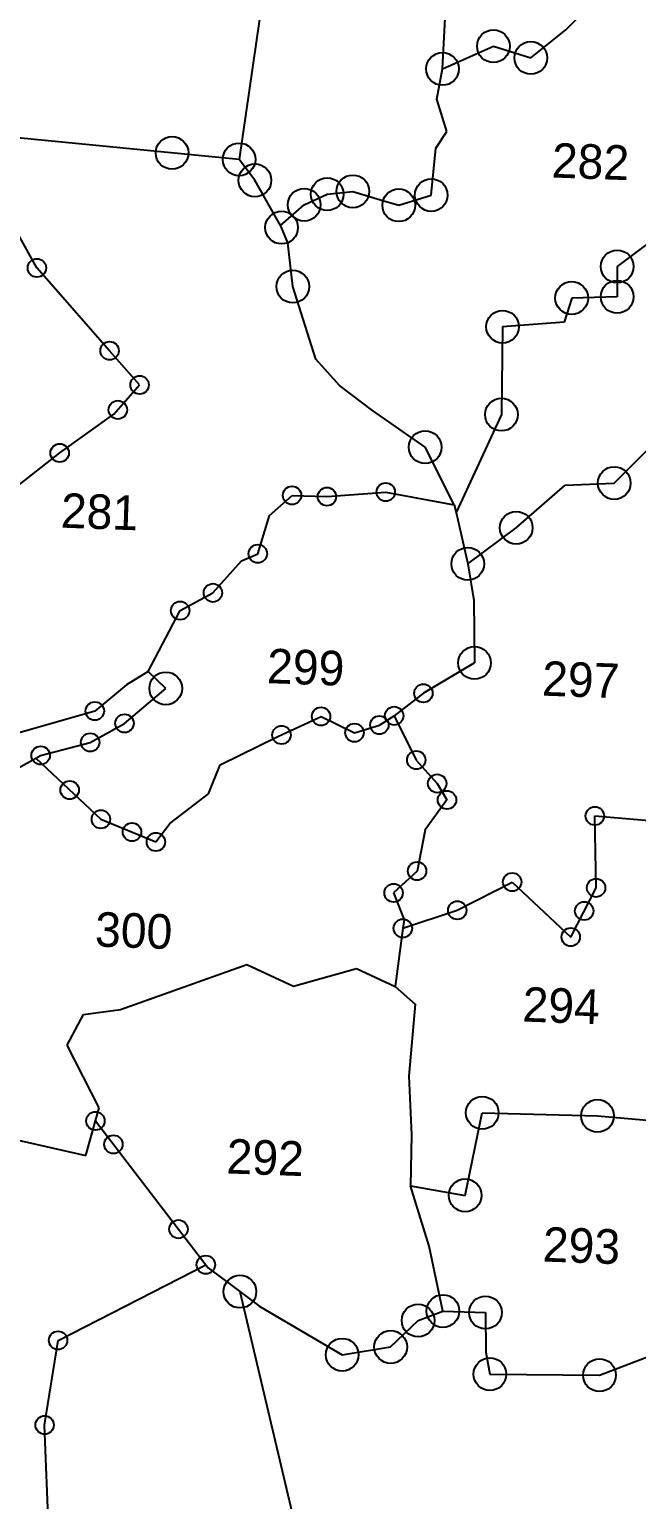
# Model space of a CAD drawing. Header units: metres. Extents: x 287345 to 291891, y 1993918 to 1999987.
# Drawn here: x 289968 to 290223, y 1998551 to 1999167 of the extents above; entities that cross this region are included whole.
import ezdxf
from ezdxf.enums import TextEntityAlignment as Align

# ---------------------------------------------------------------- set-up
doc = ezdxf.new("R2010")
doc.units = ezdxf.units.M
doc.header["$MEASUREMENT"] = 0
for name, color, linetype in [('POLY_PARCEL', 6, 'Continuous'), ('POLY_ROAD', 30, 'Continuous'), ('TEXT_PARCEL', 7, 'Continuous')]:
    doc.layers.add(name, color=color, linetype=linetype)
doc.styles.add('TEXT_MAP', font='')
doc.styles.get('TEXT_MAP').set_extended_font_data('Kruti Dev 050')

msp = doc.modelspace()

# ---------------------------------------------------------------- linework, layer by layer
for centre, radius in [((290162.69, 1999159.6), 6.85), ((290178.36, 1999154.69), 6.85), ((290141.37, 1999150.07), 6.85), ((290028.11, 1999114.92), 6.85), ((290056.19, 1999112.2), 6.85), ((290062.83, 1999103.44), 6.85), ((290083.46, 1999093.21), 6.85), ((290093.11, 1999097.62), 6.85), ((290103.85, 1999098.82), 6.85), ((290123.04, 1999093), 6.85), ((290136.66, 1999097.26), 6.85), ((290074.01, 1999083.65), 6.85), ((289971.52, 1999066.79), 3.85), ((290214.55, 1999067.34), 6.85), ((290078.68, 1999058.95), 6.85), ((290195.48, 1999054.17), 6.85), ((290214.5, 1999054.68), 6.85), ((290166.54, 1999042.13), 6.85), ((290001.97, 1999032.08), 3.85), ((290014.53, 1999017.79), 3.85), ((290005.41, 1999007.35), 3.85), ((290166.03, 1999005.35), 6.85), ((290134.11, 1998991.7), 6.85), ((289981.05, 1998989.29), 3.85), ((290213.32, 1998976.7), 6.85), ((290117.6, 1998972.89), 3.85), ((290078.36, 1998971.51), 3.85), ((290092.99, 1998971), 3.85), ((290172.27, 1998957.98), 6.85), ((290064.03, 1998947.09), 3.85), ((290151.94, 1998942.87), 6.85), ((290045.24, 1998930.74), 3.85), ((290031.51, 1998923.31), 3.85), ((290154.79, 1998901.39), 6.85), ((290025.47, 1998890.73), 6.85), ((290133.36, 1998888.7), 3.85), ((289995.77, 1998881.22), 3.85), ((290008.21, 1998876.08), 3.85), ((290090.51, 1998878.98), 3.85), ((290114.93, 1998875.35), 3.85), ((290121.14, 1998879.24), 3.85), ((289993.83, 1998868.08), 3.85), ((290073.96, 1998871.25), 3.85), ((290104.52, 1998872.15), 3.85), ((289973.09, 1998862.65), 3.85), ((290130.39, 1998860.71), 3.85), ((290139.15, 1998850.9), 3.85), ((289985.24, 1998848.17), 3.85), ((290143.26, 1998844.03), 3.85), ((290205.18, 1998837.31), 3.85), ((289998.32, 1998835.94), 3.85), ((290011.34, 1998830.56), 3.85), ((290021.34, 1998826.42), 3.85), ((290130.73, 1998814.25), 3.85), ((290170.55, 1998809.65), 3.85), ((290205.7, 1998807.22), 3.85), ((290120.9, 1998805.1), 3.85), ((290147.56, 1998797.8), 3.85), ((290200.71, 1998797.55), 3.85), ((290124.77, 1998790.26), 3.85), ((290195.07, 1998786.62), 3.85), ((290158.03, 1998713.03), 6.85), ((290206.29, 1998711.72), 6.85), ((289996.03, 1998709.63), 3.85), ((290003.57, 1998699.8), 3.85), ((290150.87, 1998678.46), 6.85), ((290030.81, 1998664.31), 3.85), ((290042.26, 1998649.4), 3.85), ((290056.56, 1998638.15), 6.85), ((290131.14, 1998626.04), 6.85), ((290141.57, 1998630.02), 6.85), ((290159.37, 1998629.39), 6.85), ((289980.37, 1998617.73), 3.85), ((290119.66, 1998614.97), 6.85), ((290099.35, 1998611.73), 6.85), ((290161.23, 1998603.6), 6.85), ((290207.14, 1998603.16), 6.85), ((289974.76, 1998582.31), 3.85)]:
    msp.add_circle(centre, radius)
at = {"layer": 'POLY_PARCEL'}
for p, q in [((290068.87, 1999199.84), (290056.19, 1999112.2)), ((290193.03, 1999166.44), (290220.95, 1999194.74)), ((290141.37, 1999150.07), (290142.72, 1999176.61)), ((290178.36, 1999154.69), (290193.03, 1999166.44)), ((290141.37, 1999150.07), (290162.69, 1999159.6)), ((290162.69, 1999159.6), (290178.36, 1999154.69)), ((290138.94, 1999137.49), (290141.37, 1999150.07)), ((290143.21, 1999123.89), (290138.94, 1999137.49)), ((290056.19, 1999112.2), (289963.33, 1999121.19)), ((290138.61, 1999116.93), (290143.21, 1999123.89)), ((290062.83, 1999103.44), (290056.19, 1999112.2)), ((290136.66, 1999097.26), (290138.61, 1999116.93)), ((290073.51, 1999084.53), (290062.83, 1999103.44)), ((290083.46, 1999093.21), (290093.11, 1999097.62)), ((290093.11, 1999097.62), (290103.85, 1999098.82)), ((290103.85, 1999098.82), (290116.77, 1999094.8)), ((290116.77, 1999094.8), (290123.04, 1999093)), ((290123.04, 1999093), (290136.66, 1999097.26)), ((290250.35, 1999094.17), (290214.55, 1999067.34)), ((290073.51, 1999084.53), (290083.46, 1999093.21)), ((289971.52, 1999066.79), (289962.96, 1999082.13)), ((290074.01, 1999083.65), (290073.51, 1999084.53)), ((290076.56, 1999077.23), (290074.01, 1999083.65)), ((290078.68, 1999058.95), (290076.56, 1999077.23)), ((290001.97, 1999032.08), (289971.52, 1999066.79)), ((290214.55, 1999067.34), (290214.5, 1999054.68)), ((290088.29, 1999028.54), (290078.68, 1999058.95)), ((290195.48, 1999054.17), (290192.35, 1999043.99)), ((290214.5, 1999054.68), (290195.48, 1999054.17)), ((290166.54, 1999042.13), (290166.03, 1999005.35)), ((290192.35, 1999043.99), (290166.54, 1999042.13)), ((290014.53, 1999017.79), (290001.97, 1999032.08)), ((290098.2, 1999017.5), (290088.29, 1999028.54)), ((290003.8, 1999005.5), (290014.53, 1999017.79)), ((290112.08, 1999007.12), (290098.2, 1999017.5)), ((289981.05, 1998989.29), (290003.8, 1999005.5)), ((290134.11, 1998991.7), (290112.08, 1999007.12)), ((290166.03, 1999005.35), (290147.05, 1998964.34)), ((290213.32, 1998976.7), (290236.3, 1998999.63)), ((289952.96, 1998967.34), (289981.05, 1998989.29)), ((290146.32, 1998967.53), (290134.11, 1998991.7)), ((290192.7, 1998975.85), (290213.32, 1998976.7)), ((290068.95, 1998963.14), (290078.36, 1998971.51)), ((290078.36, 1998971.51), (290092.99, 1998971)), ((290092.99, 1998971), (290117.6, 1998972.89)), ((290117.6, 1998972.89), (290146.32, 1998967.53)), ((290172.27, 1998957.98), (290192.7, 1998975.85)), ((290146.32, 1998967.53), (290147.05, 1998964.34)), ((290147.05, 1998964.34), (290151.94, 1998942.87)), ((290064.03, 1998947.09), (290068.95, 1998963.14)), ((290151.94, 1998942.87), (290172.27, 1998957.98)), ((290057.2, 1998944.17), (290064.03, 1998947.09)), ((290045.24, 1998930.74), (290057.2, 1998944.17)), ((290151.94, 1998942.87), (290154.53, 1998927.52)), ((290031.51, 1998923.31), (290045.24, 1998930.74)), ((290154.53, 1998927.52), (290154.79, 1998901.39)), ((290018.08, 1998897.74), (290031.51, 1998923.31)), ((290154.79, 1998901.39), (290133.36, 1998888.7)), ((290133.36, 1998888.7), (290121.14, 1998879.24)), ((290072.4, 1998870.52), (290090.51, 1998878.98)), ((290090.51, 1998878.98), (290104.52, 1998872.15)), ((290114.93, 1998875.35), (290121.14, 1998879.24)), ((290121.14, 1998879.24), (290130.39, 1998860.71)), ((290104.52, 1998872.15), (290114.93, 1998875.35)), ((290048.22, 1998858.71), (290072.4, 1998870.52)), ((289971, 1998861.49), (289998.32, 1998835.94)), ((290130.39, 1998860.71), (290139.15, 1998850.9)), ((290043.44, 1998846.61), (290048.22, 1998858.71)), ((290139.15, 1998850.9), (290143.26, 1998844.03)), ((290027.16, 1998834.13), (290043.44, 1998846.61)), ((290143.26, 1998844.03), (290134.11, 1998831.54)), ((289998.32, 1998835.94), (290021.34, 1998826.42)), ((290205.7, 1998807.22), (290205.18, 1998837.31)), ((290205.18, 1998837.31), (290231.12, 1998835.06)), ((290021.34, 1998826.42), (290027.16, 1998834.13)), ((290134.11, 1998831.54), (290130.73, 1998814.25)), ((290130.73, 1998814.25), (290120.9, 1998805.1)), ((290120.9, 1998805.1), (290125.26, 1998793.87)), ((290147.56, 1998797.8), (290170.55, 1998809.65)), ((290170.55, 1998809.65), (290195.07, 1998786.62)), ((290195.07, 1998786.62), (290205.7, 1998807.22)), ((290124.77, 1998790.26), (290147.56, 1998797.8)), ((290125.26, 1998793.87), (290124.77, 1998790.26)), ((290124.77, 1998790.26), (290121.49, 1998765.91)), ((290006.51, 1998756.34), (290059.43, 1998775.05)), ((290059.43, 1998775.05), (290078.91, 1998766.05)), ((290078.91, 1998766.05), (290105.31, 1998773.43)), ((290105.31, 1998773.43), (290121.49, 1998765.91)), ((290121.49, 1998765.91), (290129.94, 1998758.48)), ((289990.99, 1998754.12), (290006.51, 1998756.34)), ((290129.94, 1998758.48), (290127.29, 1998728.37)), ((289984.2, 1998741.31), (289990.99, 1998754.12)), ((289997.53, 1998715.11), (289984.2, 1998741.31)), ((290127.29, 1998728.37), (290128.4, 1998703.79)), ((289996.03, 1998709.63), (289997.53, 1998715.11)), ((290150.87, 1998678.46), (290158.03, 1998713.03)), ((290158.03, 1998713.03), (290206.29, 1998711.72)), ((289992.07, 1998695.12), (289996.03, 1998709.63)), ((289996.03, 1998709.63), (290042.26, 1998649.4)), ((290206.29, 1998711.72), (290236.6, 1998709.14)), ((289950.43, 1998704.51), (289992.07, 1998695.12)), ((290128.4, 1998703.79), (290128.04, 1998682.44)), ((290128.04, 1998682.44), (290150.87, 1998678.46)), ((290135.8, 1998657.13), (290128.04, 1998682.44)), ((290141.57, 1998630.02), (290135.8, 1998657.13)), ((289980.37, 1998617.73), (290042.26, 1998649.4)), ((290042.26, 1998649.4), (290043.23, 1998648.14)), ((290043.23, 1998648.14), (290056.56, 1998638.15)), ((290056.56, 1998638.15), (290078.38, 1998545.4)), ((290056.56, 1998638.15), (290064.83, 1998631.94)), ((290064.83, 1998631.94), (290099.35, 1998611.73)), ((290119.66, 1998614.97), (290131.14, 1998626.04)), ((290131.14, 1998626.04), (290141.57, 1998630.02)), ((290141.57, 1998630.02), (290159.37, 1998629.39)), ((290159.37, 1998629.39), (290159.57, 1998612.76)), ((289974.76, 1998582.31), (289980.37, 1998617.73)), ((290099.35, 1998611.73), (290119.66, 1998614.97)), ((290207.14, 1998603.16), (290249.69, 1998619.47)), ((290159.57, 1998612.76), (290161.23, 1998603.6)), ((290161.23, 1998603.6), (290207.14, 1998603.16)), ((289976.6, 1998533.86), (289974.76, 1998582.31))]:
    msp.add_line(p, q, dxfattribs=at)
at = {"layer": 'POLY_ROAD'}
for p, q in [((290018.08, 1998897.74), (290009.08, 1998892.19)), ((290025.47, 1998890.73), (290018.08, 1998897.74)), ((290009.08, 1998892.19), (289995.77, 1998881.22)), ((290008.21, 1998876.08), (290025.47, 1998890.73)), ((289995.77, 1998881.22), (289960.17, 1998871.03)), ((289993.83, 1998868.08), (290008.21, 1998876.08)), ((289973.09, 1998862.65), (289993.83, 1998868.08)), ((289952.72, 1998851.34), (289971, 1998861.49)), ((289971, 1998861.49), (289973.09, 1998862.65))]:
    msp.add_line(p, q, dxfattribs=at)

# ---------------------------------------------------------------- texts
at = {"layer": 'TEXT_PARCEL', "style": 'TEXT_MAP'}
for s, p in [('282', (290203.39, 1999111.31)), ('281', (289997.77, 1998964.71)), ('299', (290084.11, 1998899.61)), ('297', (290199.28, 1998894.38)), ('300', (290012.08, 1998789.35)), ('294', (290191.11, 1998757.93)), ('292', (290067.16, 1998694.33)), ('293', (290199.59, 1998657.45))]:
    msp.add_text(s, height=14.488, rotation=357.97338, dxfattribs=at).set_placement(p, align=Align.MIDDLE)

doc.saveas('drawing.dxf')
